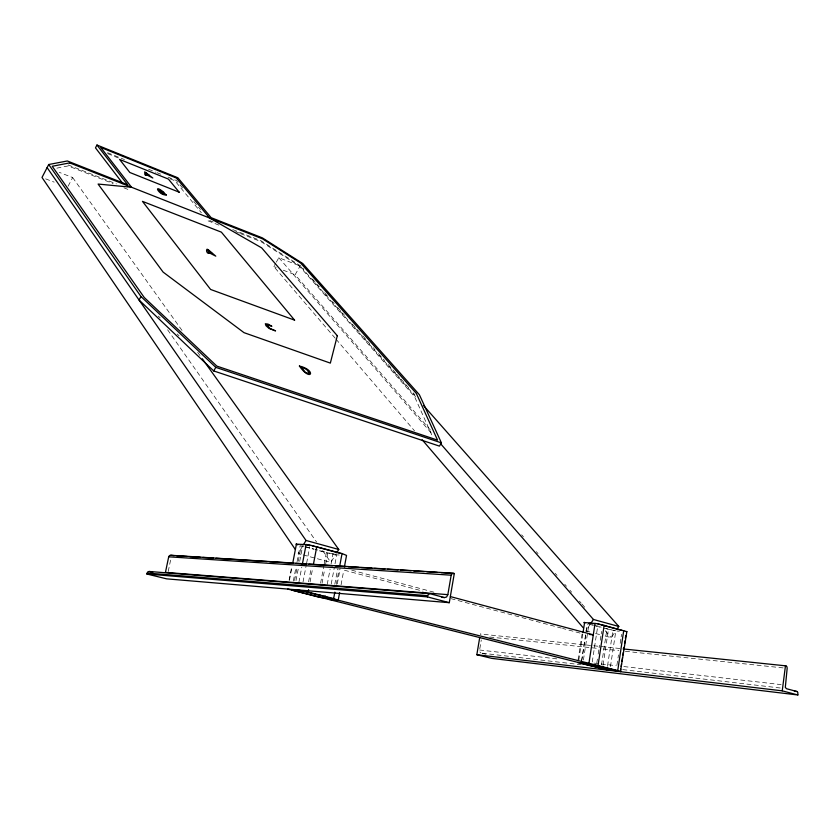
<?xml version="1.0" encoding="UTF-8"?>
<svg xmlns="http://www.w3.org/2000/svg" width="840" height="840" viewBox="0 0 840 840"><rect width="100%" height="100%" fill="white"/><g stroke="black" fill="none" stroke-linecap="round" stroke-linejoin="round"><path stroke-width="0.63" stroke-dasharray="4.2 3.15" d="M607.551 665.889L612.948 630.126L615.279 630.336M610.46 666.635L615.836 630.913L603.278 628.047M616.917 665.249L618.461 654.938M620.193 643.346L620.97 638.19M621.159 636.899L621.548 634.316M596.82 662.897L597.398 659.117M598.164 654.077L598.93 649.037M599.12 647.776L599.508 645.256M600.275 640.216L601.041 635.187M601.23 633.927L601.619 631.407M601.514 664.787L606.932 629.045M603.078 664.965L608.486 629.192L606.05 628.53M581.585 660.775L587.15 624.645M581.669 661.08L587.38 624.509M583.422 659.967L587.591 632.898M587.79 631.606L588.777 625.17M592.252 661.952L597.839 625.412M578.077 659.946L582.267 632.825M578.802 660.009L582.845 633.822L562.558 628.404M479.808 648.743L481.268 639.965M334.793 584.294L337.68 568.88M336.284 584.409L339.161 568.974M337.312 583.874L340.179 568.501M341.072 584.829L343.686 570.727M322.035 583.307L324.681 569.31M325.637 564.218L327.789 552.773L315.221 549.35M327.254 584.388L330.11 569.121M331.065 564.039L332.976 553.865L335.433 554.001M331.233 584.062L334.331 567.525M335.034 563.724L336.693 554.873L340.389 555.082M308.584 581.879L311.231 567.998M310.065 581.994L312.701 568.102M320.586 583.191L323.935 565.394M324.177 564.123L326.34 552.688L315.031 549.612M294.556 580.503L297.266 566.38M298.252 561.246L301.203 545.853L303.723 546.536M295.995 580.608L298.704 566.475M299.691 561.341L302.652 545.926M298.893 582.299L301.802 567.126M303.009 582.025L306.39 564.365M306.631 563.105L309.76 546.693M289.096 580.188L291.827 566.024M289.443 580.283L292.1 566.486M293.349 581.018L296.069 566.853M297.066 561.698L300.279 544.95M168.221 571.462L170.783 559.157M68.114 186.197L72.65 177.555L59.273 172.358M335.202 338.226L273.819 266.553L275.699 263.245M276.329 262.143L278.838 257.723L300.132 265.997L415.611 396.627M430.364 430.007L295.113 274.743L300.132 265.997M302.726 545.926L298.116 553.581L301.896 554.589M303.156 554.936L330.866 562.37L336.126 553.77M589.985 624.655L585.848 630.851L590.688 632.153M605.21 636.048L611.258 637.675L615.374 631.554M56.858 168.147L68.114 165.921L113.148 183.593M617.001 631.019L619.332 631.239M619.847 648.49L480.312 634L480.931 634.158M489.731 637.035L598.006 648.428M603.225 648.974L618.88 650.622M625.401 651.315L783.248 667.926M479.598 649.992L557.571 658.949M593.964 663.127L616.056 665.669M623.857 666.561L781.116 684.621M482.349 653.205L575.957 664.135M577.259 664.293L581.154 664.745M622.755 669.606L781.379 688.128M336.693 554.873L326.34 552.688M332.976 553.865L327.789 552.773M608.486 629.192L610.995 629.79M482.296 653.363L486.045 654.276M351.75 570.192L433.955 592.19M344.474 570.234L423.087 591.202M450.975 598.647L561.288 628.068M595.529 633.454L600.369 634.746M305.161 546.609L313.961 549.003M592.641 624.876L601.178 627.197M304.973 546.872L313.772 549.266M588.641 624.067L602.049 627.722M45.654 178.868L54.17 182.133M273.819 266.553L276.181 267.466M283.28 270.197L295.113 274.743M68.177 164.945L116.382 183.887M209.58 220.511L213.245 221.949M232.764 229.614L260.82 240.639L301.14 266.259L303.755 269.209M123.953 187.834L129.969 190.197M218.862 225.089L208.037 220.847L206.378 218.841M235.704 231.703L239.305 233.121M240.513 233.594L260.957 241.616L299.114 265.86L414.488 396.501L432.401 436.328M107.552 152.722L124.457 159.547M148.617 169.302L155.862 172.221M157.07 172.715L160.692 174.174M167.937 177.093L176.39 180.506L183.855 189.504M107.636 153.626L119.637 158.466M170.027 178.794L174.835 180.726L201.401 212.825M479.85 651.966L481.047 653.058M158.319 316.134L160.209 317.919M177.156 333.984L179.035 335.78M312.438 279.027L319.379 286.87M324.597 292.761L328.933 297.675M332.409 301.592L334.152 303.555M337.617 307.482L344.568 315.336M352.391 324.167L359.331 332.02M362.806 335.947L369.757 343.802M373.233 347.729L374.966 349.692M378.441 353.619L384.52 360.486M387.996 364.413L395.808 373.244M396.68 374.231L400.155 378.157M401.016 379.134L409.71 388.952M413.175 392.879L414.918 394.842M521.672 534.828L523.394 536.802M536.319 551.639L538.041 553.613M555.272 573.395L556.994 575.369M564.743 584.273L566.465 586.247M569.909 590.205L571.63 592.179M579.39 601.083L581.112 603.057M581.973 604.054L585.417 608.002M605.231 630.756L611.258 637.675M278.838 257.723L432.695 434.647M336.053 339.213L414.488 430.784M193.82 201.506L200.456 209.507M72.65 177.555L183.204 332.073M197.694 352.317L199.983 355.519M167.612 329.816L316.575 542.01M322.592 550.589L330.866 562.37"/><path stroke-width="1.26" d="M797.874 694.974L797.8 692.37L796.971 691.509L786.576 688.737L785.306 687.435L787.164 668.336L786.965 666.75L785.474 665.7L782.24 690.837L797.874 694.974L491.862 658.392L476.837 654.717L479.693 637.654M620.781 669.134L620.403 671.696L626.861 631.627L597.44 623.7L583.863 622.482L584.892 622.976M621.159 666.561L621.548 663.999M621.925 661.426L622.503 657.573M622.892 655L623.27 652.438M623.648 649.866L624.036 647.304M624.614 643.45L624.992 640.878M625.37 638.305L625.758 635.744M606.974 669.722L617.747 670.876L593.87 664.828L581.186 663.359L606.974 669.722L607.362 667.17M620.918 671.528L617.736 670.593L623.711 630.599M617.736 670.593L598.028 665.595L604.159 625.254M602.5 668.798L602.879 666.246M595.056 623.343L588.872 663.716L578.413 662.508L287.752 589.061M583.044 632.551L584.609 622.409M447.836 594.647L451.185 575.19L452.015 573.625L454.304 573.51L449.284 602.679L166.677 578.855L146.885 574.014L147.882 571.767L149.184 571.473L429.86 593.68L444.486 597.576L446.586 597.009L447.836 594.647L165.448 572.387L168.703 556.804L169.47 555.545L170.741 555.261L453.411 573.258M146.885 574.014L427.361 596.883L428.431 594.058L429.86 593.68M598.028 665.595L338.205 600.212L333.637 598.563L334.845 592.126M339.644 566.401L342.048 553.539L308.669 544.74L296.048 544.121L297.791 544.835M339.633 592.515L338.205 600.212L328.367 599.329M344.4 566.885L346.542 555.419L342.048 553.539M319.399 597.303L291.617 590.037L303.502 591.245L334.446 599.256L319.399 597.303L319.882 594.751M324.618 598.374L325.101 595.833M333.637 598.563L308.144 592.095L308.616 589.565M313.425 564.312L316.785 546.63M302.284 564.606L306.159 544.383M292.824 562.726L296.447 543.911M122.882 183.593L95.477 147.851L96.968 145.026L127.596 184.737L67.347 160.976L48.72 164.514L42 177.46L295.166 549.245M48.72 164.514L140.963 296.531L139.052 300.017L213.738 370.955L439.425 446.114L441.42 442.88L419.381 394.727L302.726 263.508L262.374 237.878L211.145 217.675L177.87 177.786L96.968 145.026M213.738 370.955L215.786 367.353L140.963 296.531M303.387 544.835L306.022 540.466L47.114 167.622M336.777 552.688L338.751 549.465L202.272 358.712M590.678 623.616L593.428 619.479L618.797 626.462L616.739 629.517M626.336 631.89L626.861 631.627M578.413 662.508L577.678 662.529L609.893 670.457M307.566 545.317L310.002 545.433M174.174 555.629L170.741 555.261M176.788 555.797L187.257 556.469M189.882 556.637L200.351 557.308M202.965 557.466L213.444 558.138M216.059 558.306L267.109 561.561M269.735 561.729L293.296 563.231M295.911 563.399L306.38 564.071M309.005 564.239L332.567 565.74M335.181 565.908L345.66 566.57M348.274 566.738L358.743 567.409M361.368 567.577L371.837 568.25M374.451 568.407L384.93 569.079M387.544 569.247L398.013 569.919M400.638 570.087L411.106 570.749M413.721 570.917L424.2 571.589M426.815 571.756L437.294 572.418M441.221 572.67L454.304 573.51M168.703 556.804L451.185 575.19M147.095 573.038L427.581 595.665M441.872 597.366L444.486 597.576M588.882 623.332L592.799 623.679M589.375 634.452L593.292 634.83L450.397 596.589M623.091 648.932L786.114 665.879M794.367 691.194L796.971 691.509M476.837 654.717L782.24 690.837M297.444 589.88L308.144 592.095M598.028 624.151L600.012 624.488M600.873 624.698L622.125 630.452M312.165 545.79L314.255 546.304M149.184 571.473L152.775 572.355M427.361 596.883L449.284 602.679M315.305 546.557L340.557 553.455M306.022 540.466L338.751 549.465M215.786 367.353L441.42 442.88M423.433 405.468L618.797 626.462M440.433 443.541L593.428 619.479M422.163 439.751L583.296 627.869M166.362 194.953C159.159 195.804 151.924 182.438 163.958 192.454A2.468 0.557 28.7 0 1 163.317 192.665L166.362 194.953M337.302 335.748L330.341 363.111L244.01 332.661L163.128 272.118L98.081 184.054L131.544 187.257L100.727 147.42L176.316 177.996L209.601 218.012L261.681 247.884L337.302 335.748M208.666 253.386C206.241 253.712 205.527 247.107 208.425 249.837L215.775 256.158L208.457 252.43L208.666 253.386M266.805 324.639L269.724 328.304L275.562 330.907L269.052 328.461L265.965 325.7L265.325 323.746L268.002 324.093L271.866 326.277L266.805 324.639M146.139 175.277L144.89 174.783L144.69 171.811L152.828 178.017L146.044 174.521L146.139 175.277M299.397 366.03C311.125 382.788 317.026 370.219 299.397 366.03M162.666 191.972L160.01 191.247L158.781 189.714L162.666 191.972M164.976 194.387L161.753 193.421L160.409 191.751L164.976 194.387M69.699 162.897L52.227 166.278L144.228 297.465L216.857 366.114L437.556 440.129L416.346 393.445L300.699 263.099L262.521 238.854L69.699 162.897M308.553 373.38L305.435 372.425L301.203 367.132L304.657 368.477A4.043 1.113 30.3 0 1 306.978 369.936L309.456 373.055A3.717 1.029 30.3 0 1 308.564 373.38M294.599 320.145L210.599 289.454L142.464 201.369L221.382 232.155L294.599 320.145M211.743 253.292L208.341 252.011L207.942 250.047L211.743 253.292M179.214 192.213L129.843 172.494L119.574 159.411L168.42 179.088L179.214 192.213M149.173 175.466L145.971 174.174L145.803 172.62L149.173 175.466"/></g></svg>
